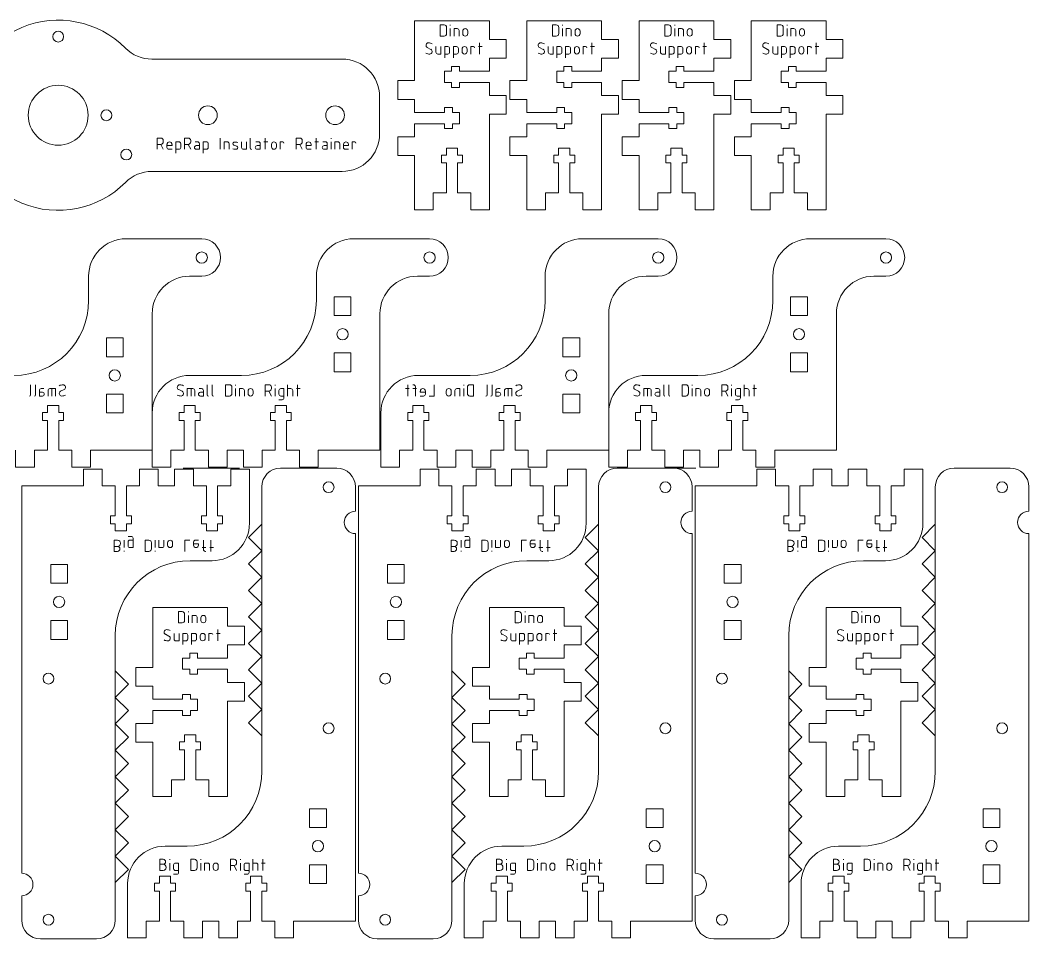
# Model space of a CAD drawing. Header units: millimetres. Extents: x 0 to 539, y 0 to 249.
# Drawn here: x 269.6 to 539.2, y 0 to 245.4 of the extents above; entities that cross this region are included whole.
import ezdxf

# ---------------------------------------------------------------- set-up
doc = ezdxf.new("R2010")
doc.units = ezdxf.units.MM
doc.layers.get('0').update_dxf_attribs({"linetype": 'CONTINUOUS', "lineweight": 25, "true_color": 0x000000})
for name, color, linetype, lineweight, true_color in [('Dino Brackets', 7, 'CONTINUOUS', 0, 0x000000), ('Dino Etch', 4, 'CONTINUOUS', 0, 0x00ffff), ('Dino Text', 4, 'CONTINUOUS', 0, 0x00ffff), ('RepRap Insulator Retainer', 7, 'CONTINUOUS', 0, 0x000000), ('RepRap Insulator Retainer Text', 4, 'CONTINUOUS', 0, 0x00ffff)]:
    doc.layers.add(name, color=color, linetype=linetype, lineweight=lineweight, true_color=true_color)

# ---------------------------------------------------------------- blocks, each defined once
blk = doc.blocks.new('slots')
for p, q in [((-10, -2.25), (-10, 2.25)), ((-5, 2.25), (-10, 2.25)), ((-5, -2.25), (-5, 2.25)), ((10, 2.25), (5, 2.25)), ((5, -2.25), (5, 2.25)), ((10, -2.25), (10, 2.25)), ((-10, -2.25), (-5, -2.25)), ((5, -2.25), (10, -2.25))]:
    blk.add_line(p, q)
blk.add_circle((0, 0), 1.5)
blk = doc.blocks.new('tbits')
at = {"lineweight": 0}
for p, q in [((-1.5, 10.1), (-1.5, 12)), ((1.5, 12), (1.5, 10.1)), ((-2.8, 10.1), (-2.8, 8)), ((-1.5, 10.1), (-2.8, 10.1)), ((2.8, 10.1), (1.5, 10.1)), ((2.8, 8), (2.8, 10.1)), ((-2.8, 8), (-1.5, 8)), ((-1.5, 0), (-1.5, 8)), ((1.5, 8), (1.5, 0)), ((1.5, 8), (2.8, 8)), ((-10, -4.5), (-10, 0)), ((-5, 0), (-5, -4.5)), ((-1.5, 0), (-5, 0)), ((1.5, 0), (5, 0)), ((5, 0), (5, -4.5)), ((10, 0), (10, -4.5)), ((-10, -4.5), (-5, -4.5)), ((5, -4.5), (10, -4.5))]:
    blk.add_line(p, q, dxfattribs=at)
at = {"layer": 'Dino Brackets', "lineweight": 0}
blk.add_line((-1.5, 12), (1.5, 12), dxfattribs=at)

msp = doc.modelspace()

# ---------------------------------------------------------------- linework, layer by layer
at = {"layer": 'Dino Brackets'}
for p, q in [((395, 245.25), (375, 245.25)), ((375, 245.25), (375, 229.25)), ((395, 240.25), (395, 245.25)), ((425, 245.25), (405, 245.25)), ((405, 245.25), (405, 229.25)), ((425, 240.25), (425, 245.25)), ((455, 245.25), (435, 245.25)), ((435, 245.25), (435, 229.25)), ((455, 240.25), (455, 245.25)), ((485, 245.25), (465, 245.25)), ((465, 245.25), (465, 229.25)), ((485, 240.25), (485, 245.25)), ((395, 199.25), (395, 220.25)), ((425, 199.25), (425, 220.25)), ((455, 199.25), (455, 220.25)), ((485, 199.25), (485, 220.25)), ((375, 209.25), (375, 199.25)), ((405, 209.25), (405, 199.25)), ((435, 209.25), (435, 199.25)), ((465, 209.25), (465, 199.25)), ((318.13, 187), (297.88, 187)), ((379, 187), (358.75, 187)), ((440.13, 187), (419.88, 187)), ((501, 187), (480.75, 187)), ((287.88, 177), (287.88, 170.5)), ((318.13, 177), (314.88, 177)), ((348.75, 177), (348.75, 170.5)), ((379, 177), (375.75, 177)), ((409.88, 177), (409.88, 170.5)), ((440.13, 177), (436.88, 177)), ((470.75, 177), (470.75, 170.5)), ((501, 177), (497.75, 177)), ((304.88, 167), (304.88, 130.5)), ((365.75, 167), (365.75, 130.5)), ((426.88, 167), (426.88, 130.5)), ((487.75, 167), (487.75, 130.5)), ((328.75, 150.5), (314.88, 150.5)), ((389.88, 150.5), (376, 150.5)), ((450.75, 150.5), (436.88, 150.5)), ((304.88, 140.5), (304.88, 130.5)), ((366, 140.5), (366, 130.5)), ((426.88, 140.5), (426.88, 130.5)), ((304.88, 130.5), (288.38, 130.5)), ((329.25, 130.5), (324.88, 130.5)), ((365.75, 130.5), (349.25, 130.5)), ((390.38, 130.5), (386, 130.5)), ((426.88, 130.5), (410.38, 130.5)), ((451.25, 130.5), (446.88, 130.5)), ((487.75, 130.5), (471.25, 130.5)), ((328.18, 125.75), (313.18, 125.75)), ((354.18, 125.75), (339.18, 125.75)), ((444.18, 125.75), (429.18, 125.75)), ((450.18, 125.75), (435.18, 125.75)), ((534.18, 125.75), (519.18, 125.75)), ((270, 121), (286.5, 121)), ((270, 17.5), (270, 121)), ((306.5, 121), (310.87, 121)), ((330.87, 111), (330.87, 121)), ((334.18, 120.75), (334.18, 110.75)), ((359.18, 120.75), (359.18, 114.25)), ((360, 121), (376.5, 121)), ((360, 17.5), (360, 121)), ((396.5, 121), (400.87, 121)), ((420.87, 111), (420.87, 121)), ((424.18, 120.75), (424.18, 110.75)), ((449.18, 120.75), (449.18, 114.25)), ((450, 121), (466.5, 121)), ((450, 17.5), (450, 121)), ((486.5, 121), (490.87, 121)), ((510.87, 111), (510.87, 121)), ((514.18, 120.75), (514.18, 110.75)), ((539.18, 120.75), (539.18, 114.25)), ((334.18, 110.75), (330.64, 107.21)), ((424.18, 110.75), (420.64, 107.21)), ((514.18, 110.75), (510.64, 107.21)), ((359.18, 108.25), (359.18, 4.75)), ((449.18, 108.25), (449.18, 4.75)), ((539.18, 108.25), (539.18, 4.75)), ((330.64, 107.21), (334.18, 103.68)), ((420.64, 107.21), (424.18, 103.68)), ((510.64, 107.21), (514.18, 103.68)), ((334.18, 103.68), (330.64, 100.14)), ((424.18, 103.68), (420.64, 100.14)), ((514.18, 103.68), (510.64, 100.14)), ((315, 101), (320.87, 101)), ((330.64, 100.14), (334.18, 96.61)), ((405, 101), (410.87, 101)), ((420.64, 100.14), (424.18, 96.61)), ((495, 101), (500.87, 101)), ((510.64, 100.14), (514.18, 96.61)), ((334.18, 96.61), (330.64, 93.07)), ((424.18, 96.61), (420.64, 93.07)), ((514.18, 96.61), (510.64, 93.07)), ((330.64, 93.07), (334.18, 89.54)), ((420.64, 93.07), (424.18, 89.54)), ((510.64, 93.07), (514.18, 89.54)), ((334.18, 89.54), (330.64, 86)), ((424.18, 89.54), (420.64, 86)), ((514.18, 89.54), (510.64, 86)), ((325, 88.5), (305, 88.5)), ((305, 88.5), (305, 72.5)), ((325, 83.5), (325, 88.5)), ((415, 88.5), (395, 88.5)), ((395, 88.5), (395, 72.5)), ((415, 83.5), (415, 88.5)), ((505, 88.5), (485, 88.5)), ((485, 88.5), (485, 72.5)), ((505, 83.5), (505, 88.5)), ((330.64, 86), (334.18, 82.47)), ((420.64, 86), (424.18, 82.47)), ((510.64, 86), (514.18, 82.47)), ((295, 71.57), (295, 81)), ((334.18, 82.47), (330.64, 78.93)), ((385, 71.57), (385, 81)), ((424.18, 82.47), (420.64, 78.93)), ((475, 71.57), (475, 81)), ((514.18, 82.47), (510.64, 78.93)), ((330.64, 78.93), (334.18, 75.39)), ((420.64, 78.93), (424.18, 75.39)), ((510.64, 78.93), (514.18, 75.39)), ((334.18, 75.39), (330.64, 71.86)), ((424.18, 75.39), (420.64, 71.86)), ((514.18, 75.39), (510.64, 71.86)), ((298.54, 68.03), (295, 71.57)), ((330.64, 71.86), (334.18, 68.32)), ((388.54, 68.03), (385, 71.57)), ((420.64, 71.86), (424.18, 68.32)), ((478.54, 68.03), (475, 71.57)), ((510.64, 71.86), (514.18, 68.32)), ((295, 64.5), (298.54, 68.03)), ((334.18, 68.32), (330.64, 64.79)), ((385, 64.5), (388.54, 68.03)), ((424.18, 68.32), (420.64, 64.79)), ((475, 64.5), (478.54, 68.03)), ((514.18, 68.32), (510.64, 64.79)), ((330.64, 64.79), (334.18, 61.25)), ((420.64, 64.79), (424.18, 61.25)), ((510.64, 64.79), (514.18, 61.25)), ((298.54, 60.96), (295, 64.5)), ((325, 42.5), (325, 63.5)), ((388.54, 60.96), (385, 64.5)), ((415, 42.5), (415, 63.5)), ((478.54, 60.96), (475, 64.5)), ((505, 42.5), (505, 63.5)), ((295, 57.43), (298.54, 60.96)), ((334.18, 61.25), (330.64, 57.72)), ((385, 57.43), (388.54, 60.96)), ((424.18, 61.25), (420.64, 57.72)), ((475, 57.43), (478.54, 60.96)), ((514.18, 61.25), (510.64, 57.72)), ((298.54, 53.89), (295, 57.43)), ((330.64, 57.72), (334.18, 54.18)), ((388.54, 53.89), (385, 57.43)), ((420.64, 57.72), (424.18, 54.18)), ((478.54, 53.89), (475, 57.43)), ((510.64, 57.72), (514.18, 54.18)), ((334.18, 54.18), (334.18, 44.75)), ((424.18, 54.18), (424.18, 44.75)), ((514.18, 54.18), (514.18, 44.75)), ((295, 50.36), (298.54, 53.89)), ((305, 52.5), (305, 42.5)), ((385, 50.36), (388.54, 53.89)), ((395, 52.5), (395, 42.5)), ((475, 50.36), (478.54, 53.89)), ((485, 52.5), (485, 42.5)), ((298.54, 46.82), (295, 50.36)), ((388.54, 46.82), (385, 50.36)), ((478.54, 46.82), (475, 50.36)), ((295, 43.28), (298.54, 46.82)), ((385, 43.28), (388.54, 46.82)), ((475, 43.28), (478.54, 46.82)), ((298.54, 39.75), (295, 43.28)), ((388.54, 39.75), (385, 43.28)), ((478.54, 39.75), (475, 43.28)), ((295, 36.21), (298.54, 39.75)), ((385, 36.21), (388.54, 39.75)), ((475, 36.21), (478.54, 39.75)), ((298.54, 32.68), (295, 36.21)), ((388.54, 32.68), (385, 36.21)), ((478.54, 32.68), (475, 36.21)), ((295, 29.14), (298.54, 32.68)), ((385, 29.14), (388.54, 32.68)), ((475, 29.14), (478.54, 32.68)), ((298.54, 25.61), (295, 29.14)), ((388.54, 25.61), (385, 29.14)), ((478.54, 25.61), (475, 29.14)), ((295, 22.07), (298.54, 25.61)), ((314.18, 24.75), (308.3, 24.75)), ((385, 22.07), (388.54, 25.61)), ((404.18, 24.75), (398.3, 24.75)), ((475, 22.07), (478.54, 25.61)), ((494.18, 24.75), (488.3, 24.75)), ((298.54, 18.54), (295, 22.07)), ((388.54, 18.54), (385, 22.07)), ((478.54, 18.54), (475, 22.07)), ((295, 15), (298.54, 18.54)), ((385, 15), (388.54, 18.54)), ((475, 15), (478.54, 18.54)), ((295, 5), (295, 15)), ((298.3, 14.75), (298.3, 4.75)), ((385, 5), (385, 15)), ((388.3, 14.75), (388.3, 4.75)), ((475, 5), (475, 15)), ((478.3, 14.75), (478.3, 4.75)), ((270, 5), (270, 11.5)), ((360, 5), (360, 11.5)), ((450, 5), (450, 11.5)), ((322.68, 4.75), (318.3, 4.75)), ((359.18, 4.75), (342.68, 4.75)), ((412.68, 4.75), (408.3, 4.75)), ((449.18, 4.75), (432.68, 4.75)), ((502.68, 4.75), (498.3, 4.75)), ((539.18, 4.75), (522.68, 4.75)), ((275, 0), (290, 0)), ((365, 0), (380, 0)), ((455, 0), (470, 0))]:
    msp.add_line(p, q, dxfattribs=at)
for centre, radius in [((318.13, 182), 1.5), ((379, 182), 1.5), ((440.13, 182), 1.5), ((501, 182), 1.5), ((352.03, 120.65), 1.45), ((442.03, 120.65), 1.45), ((532.03, 120.65), 1.45), ((277.15, 69.5), 1.45), ((367.15, 69.5), 1.45), ((457.15, 69.5), 1.45), ((352.03, 56.25), 1.45), ((442.03, 56.25), 1.45), ((532.03, 56.25), 1.45), ((277.15, 5.1), 1.45), ((367.15, 5.1), 1.45), ((457.15, 5.1), 1.45)]:
    msp.add_circle(centre, radius, dxfattribs=at)
for centre, radius, start, end in [((297.88, 177), 10, 90, 180), ((318.13, 182), 5, 270, 90), ((358.75, 177), 10, 90, 180), ((379, 182), 5, 270, 90), ((419.88, 177), 10, 90, 180), ((440.13, 182), 5, 270, 90), ((480.75, 177), 10, 90, 180), ((501, 182), 5, 270, 90), ((314.88, 167), 10, 90, 180), ((375.75, 167), 10, 90, 180), ((436.88, 167), 10, 90, 180), ((497.75, 167), 10, 90, 180), ((267.88, 170.5), 20, 270, 360), ((328.75, 170.5), 20, 270, 360), ((389.88, 170.5), 20, 270, 360), ((450.75, 170.5), 20, 270, 360), ((314.88, 140.5), 10, 90, 180), ((376, 140.5), 10, 90, 180), ((436.88, 140.5), 10, 90, 180), ((339.18, 120.75), 5, 90, 180), ((354.18, 120.75), 5, 360, 90), ((429.18, 120.75), 5, 90, 180), ((444.18, 120.75), 5, 360, 90), ((519.18, 120.75), 5, 90, 180), ((534.18, 120.75), 5, 360, 90), ((359.18, 111.25), 3, 90, 270), ((449.18, 111.25), 3, 90, 270), ((539.18, 111.25), 3, 90, 270), ((320.87, 111), 10, 270, 0), ((410.87, 111), 10, 270, 0), ((500.87, 111), 10, 270, 0), ((315, 81), 20, 90, 180), ((405, 81), 20, 90, 180), ((495, 81), 20, 90, 180), ((314.18, 44.75), 20, 270, 0), ((404.18, 44.75), 20, 270, 0), ((494.18, 44.75), 20, 270, 0), ((308.3, 14.75), 10, 90, 180), ((398.3, 14.75), 10, 90, 180), ((488.3, 14.75), 10, 90, 180), ((270, 14.5), 3, 270, 90), ((360, 14.5), 3, 270, 90), ((450, 14.5), 3, 270, 90), ((275, 5), 5, 180, 270), ((290, 5), 5, 270, 0), ((365, 5), 5, 180, 270), ((380, 5), 5, 270, 0), ((455, 5), 5, 180, 270), ((470, 5), 5, 270, 0)]:
    msp.add_arc(centre, radius, start, end, dxfattribs=at)
at = {"layer": 'Dino Etch'}
for p, q in [((334.18, 110.75), (334.18, 54.18)), ((424.18, 110.75), (424.18, 54.18)), ((514.18, 110.75), (514.18, 54.18)), ((295, 15), (295, 71.57)), ((385, 15), (385, 71.57)), ((475, 15), (475, 71.57))]:
    msp.add_line(p, q, dxfattribs=at)
at = {"layer": 'Dino Text'}
for p, q in [((382.88, 244.15), (381.88, 244.15)), ((381.88, 244.15), (381.88, 241.15)), ((383.55, 241.82), (383.55, 243.48)), ((384.55, 243.98), (384.55, 244.15)), ((384.55, 241.15), (384.55, 243.15)), ((385.55, 241.15), (385.55, 243.15)), ((385.55, 243.15), (386.38, 243.15)), ((386.88, 242.65), (386.88, 241.15)), ((412.88, 244.15), (411.88, 244.15)), ((411.88, 244.15), (411.88, 241.15)), ((413.55, 241.82), (413.55, 243.48)), ((414.55, 243.98), (414.55, 244.15)), ((414.55, 241.15), (414.55, 243.15)), ((415.55, 241.15), (415.55, 243.15)), ((415.55, 243.15), (416.38, 243.15)), ((416.88, 242.65), (416.88, 241.15)), ((442.88, 244.15), (441.88, 244.15)), ((441.88, 244.15), (441.88, 241.15)), ((443.55, 241.82), (443.55, 243.48)), ((444.55, 243.98), (444.55, 244.15)), ((444.55, 241.15), (444.55, 243.15)), ((445.55, 241.15), (445.55, 243.15)), ((445.55, 243.15), (446.38, 243.15)), ((446.88, 242.65), (446.88, 241.15)), ((472.88, 244.15), (471.88, 244.15)), ((471.88, 244.15), (471.88, 241.15)), ((473.55, 241.82), (473.55, 243.48)), ((474.55, 243.98), (474.55, 244.15)), ((474.55, 241.15), (474.55, 243.15)), ((475.55, 241.15), (475.55, 243.15)), ((475.55, 243.15), (476.38, 243.15)), ((476.88, 242.65), (476.88, 241.15)), ((381.88, 241.15), (382.88, 241.15)), ((387.88, 242.48), (387.88, 241.82)), ((389.22, 241.82), (389.22, 242.48)), ((411.88, 241.15), (412.88, 241.15)), ((417.88, 242.48), (417.88, 241.82)), ((419.22, 241.82), (419.22, 242.48)), ((441.88, 241.15), (442.88, 241.15)), ((447.88, 242.48), (447.88, 241.82)), ((449.22, 241.82), (449.22, 242.48)), ((471.88, 241.15), (472.88, 241.15)), ((477.88, 242.48), (477.88, 241.82)), ((479.22, 241.82), (479.22, 242.48)), ((378.41, 238.09), (379.35, 237.61)), ((380.72, 238.35), (380.72, 236.85)), ((382.05, 236.35), (382.05, 238.35)), ((383.88, 238.35), (383.05, 238.35)), ((383.05, 238.35), (383.05, 235.35)), ((384.38, 236.85), (384.38, 237.85)), ((386.22, 238.35), (385.38, 238.35)), ((385.38, 238.35), (385.38, 235.35)), ((386.72, 236.85), (386.72, 237.85)), ((387.72, 237.68), (387.72, 237.02)), ((389.05, 237.02), (389.05, 237.68)), ((390.05, 236.35), (390.05, 238.35)), ((390.05, 238.35), (390.72, 238.35)), ((392.05, 238.35), (393.05, 238.35)), ((392.38, 239.35), (392.38, 236.35)), ((408.41, 238.09), (409.35, 237.61)), ((410.72, 238.35), (410.72, 236.85)), ((412.05, 236.35), (412.05, 238.35)), ((413.88, 238.35), (413.05, 238.35)), ((413.05, 238.35), (413.05, 235.35)), ((414.38, 236.85), (414.38, 237.85)), ((416.22, 238.35), (415.38, 238.35)), ((415.38, 238.35), (415.38, 235.35)), ((416.72, 236.85), (416.72, 237.85)), ((417.72, 237.68), (417.72, 237.02)), ((419.05, 237.02), (419.05, 237.68)), ((420.05, 236.35), (420.05, 238.35)), ((420.05, 238.35), (420.72, 238.35)), ((422.05, 238.35), (423.05, 238.35)), ((422.38, 239.35), (422.38, 236.35)), ((438.41, 238.09), (439.35, 237.61)), ((440.72, 238.35), (440.72, 236.85)), ((442.05, 236.35), (442.05, 238.35)), ((443.88, 238.35), (443.05, 238.35)), ((443.05, 238.35), (443.05, 235.35)), ((444.38, 236.85), (444.38, 237.85)), ((446.22, 238.35), (445.38, 238.35)), ((445.38, 238.35), (445.38, 235.35)), ((446.72, 236.85), (446.72, 237.85)), ((447.72, 237.68), (447.72, 237.02)), ((449.05, 237.02), (449.05, 237.68)), ((450.05, 236.35), (450.05, 238.35)), ((450.05, 238.35), (450.72, 238.35)), ((452.05, 238.35), (453.05, 238.35)), ((452.38, 239.35), (452.38, 236.35)), ((468.41, 238.09), (469.35, 237.61)), ((470.72, 238.35), (470.72, 236.85)), ((472.05, 236.35), (472.05, 238.35)), ((473.88, 238.35), (473.05, 238.35)), ((473.05, 238.35), (473.05, 235.35)), ((474.38, 236.85), (474.38, 237.85)), ((476.22, 238.35), (475.38, 238.35)), ((475.38, 238.35), (475.38, 235.35)), ((476.72, 236.85), (476.72, 237.85)), ((477.72, 237.68), (477.72, 237.02)), ((479.05, 237.02), (479.05, 237.68)), ((480.05, 236.35), (480.05, 238.35)), ((480.05, 238.35), (480.72, 238.35)), ((482.05, 238.35), (483.05, 238.35)), ((482.38, 239.35), (482.38, 236.35)), ((381.22, 236.35), (382.05, 236.35)), ((383.05, 236.35), (383.88, 236.35)), ((385.38, 236.35), (386.22, 236.35)), ((411.22, 236.35), (412.05, 236.35)), ((413.05, 236.35), (413.88, 236.35)), ((415.38, 236.35), (416.22, 236.35)), ((441.22, 236.35), (442.05, 236.35)), ((443.05, 236.35), (443.88, 236.35)), ((445.38, 236.35), (446.22, 236.35)), ((471.22, 236.35), (472.05, 236.35)), ((473.05, 236.35), (473.88, 236.35)), ((475.38, 236.35), (476.22, 236.35)), ((272.38, 148), (272.38, 145.33)), ((273.71, 148), (273.71, 145.33)), ((274.71, 146.5), (274.71, 145)), ((275.54, 146), (274.71, 146)), ((275.88, 147), (275.21, 147)), ((277.04, 146.5), (277.04, 145)), ((279.04, 147), (277.54, 147)), ((278.04, 147), (278.04, 145)), ((279.04, 145), (279.04, 147)), ((281.35, 146.74), (280.41, 146.26)), ((311.95, 146.74), (312.89, 146.26)), ((314.25, 145), (314.25, 147)), ((314.25, 147), (315.75, 147)), ((315.25, 147), (315.25, 145)), ((316.25, 146.5), (316.25, 145)), ((317.42, 147), (318.08, 147)), ((317.75, 146), (318.58, 146)), ((318.58, 146.5), (318.58, 145)), ((319.58, 148), (319.58, 145.33)), ((320.92, 148), (320.92, 145.33)), ((325.5, 148), (324.5, 148)), ((324.5, 148), (324.5, 145)), ((326.17, 145.67), (326.17, 147.33)), ((327.17, 147.83), (327.17, 148)), ((327.17, 145), (327.17, 147)), ((328.17, 145), (328.17, 147)), ((328.17, 147), (329, 147)), ((329.5, 146.5), (329.5, 145)), ((330.5, 146.33), (330.5, 145.67)), ((331.83, 145.67), (331.83, 146.33)), ((335.08, 145), (335.08, 148)), ((335.08, 148), (336.08, 148)), ((336.08, 146.33), (335.08, 146.33)), ((336.08, 146.33), (336.75, 145)), ((336.75, 147.33), (336.75, 147)), ((337.75, 147.83), (337.75, 148)), ((337.75, 145), (337.75, 147)), ((338.75, 146.5), (338.75, 145.5)), ((340.08, 147), (339.25, 147)), ((340.08, 144.5), (340.08, 147)), ((341.08, 148), (341.08, 145)), ((341.08, 147), (341.92, 147)), ((342.42, 146.5), (342.42, 145)), ((343.42, 147), (344.42, 147)), ((343.75, 148), (343.75, 145)), ((373.54, 147), (372.54, 147)), ((373.21, 148), (373.21, 145)), ((374.71, 148), (374.54, 148)), ((375.54, 147), (374.54, 147)), ((375.21, 145), (375.21, 147.5)), ((376.54, 146), (376.54, 146.33)), ((377.88, 146), (376.54, 146)), ((377.88, 146.33), (377.88, 145.5)), ((380.21, 148), (380.21, 145)), ((383.46, 145.67), (383.46, 146.33)), ((384.79, 146.33), (384.79, 145.67)), ((385.79, 146.5), (385.79, 145)), ((387.13, 147), (386.29, 147)), ((387.13, 145), (387.13, 147)), ((388.13, 147.83), (388.13, 148)), ((388.13, 145), (388.13, 147)), ((389.13, 145.67), (389.13, 147.33)), ((389.79, 148), (390.79, 148)), ((390.79, 148), (390.79, 145)), ((394.38, 148), (394.38, 145.33)), ((395.71, 148), (395.71, 145.33)), ((396.71, 146.5), (396.71, 145)), ((397.54, 146), (396.71, 146)), ((397.88, 147), (397.21, 147)), ((399.04, 146.5), (399.04, 145)), ((401.04, 147), (399.54, 147)), ((400.04, 147), (400.04, 145)), ((401.04, 145), (401.04, 147)), ((403.35, 146.74), (402.41, 146.26)), ((433.95, 146.74), (434.89, 146.26)), ((436.25, 145), (436.25, 147)), ((436.25, 147), (437.75, 147)), ((437.25, 147), (437.25, 145)), ((438.25, 146.5), (438.25, 145)), ((439.42, 147), (440.08, 147)), ((439.75, 146), (440.58, 146)), ((440.58, 146.5), (440.58, 145)), ((441.58, 148), (441.58, 145.33)), ((442.92, 148), (442.92, 145.33)), ((447.5, 148), (446.5, 148)), ((446.5, 148), (446.5, 145)), ((448.17, 145.67), (448.17, 147.33)), ((449.17, 147.83), (449.17, 148)), ((449.17, 145), (449.17, 147)), ((450.17, 145), (450.17, 147)), ((450.17, 147), (451, 147)), ((451.5, 146.5), (451.5, 145)), ((452.5, 146.33), (452.5, 145.67)), ((453.83, 145.67), (453.83, 146.33)), ((457.08, 145), (457.08, 148)), ((457.08, 148), (458.08, 148)), ((458.08, 146.33), (457.08, 146.33)), ((458.08, 146.33), (458.75, 145)), ((458.75, 147.33), (458.75, 147)), ((459.75, 147.83), (459.75, 148)), ((459.75, 145), (459.75, 147)), ((460.75, 146.5), (460.75, 145.5)), ((462.08, 147), (461.25, 147)), ((462.08, 144.5), (462.08, 147)), ((463.08, 148), (463.08, 145)), ((463.08, 147), (463.92, 147)), ((464.42, 146.5), (464.42, 145)), ((465.42, 147), (466.42, 147)), ((465.75, 148), (465.75, 145)), ((274.71, 145), (275.54, 145)), ((318.58, 145), (317.75, 145)), ((324.5, 145), (325.5, 145)), ((338.75, 144), (339.58, 144)), ((339.25, 145), (340.08, 145)), ((377.38, 145), (376.54, 145)), ((380.21, 145), (378.88, 145)), ((390.79, 145), (389.79, 145)), ((396.71, 145), (397.54, 145)), ((440.58, 145), (439.75, 145)), ((446.5, 145), (447.5, 145)), ((460.75, 144), (461.58, 144)), ((461.25, 145), (462.08, 145)), ((294.75, 106.5), (294.75, 103.5)), ((295.62, 106.5), (294.75, 106.5)), ((296.42, 105.63), (296.42, 105.7)), ((297.42, 106.5), (297.42, 104.5)), ((298.42, 107.5), (299.25, 107.5)), ((298.42, 105), (298.42, 106)), ((298.92, 106.5), (299.75, 106.5)), ((299.75, 107), (299.75, 104.5)), ((303, 106.5), (304, 106.5)), ((303, 103.5), (303, 106.5)), ((304.67, 105.83), (304.67, 104.17)), ((305.67, 106.5), (305.67, 104.5)), ((306.67, 106.5), (306.67, 104.5)), ((308, 105), (308, 106.5)), ((309, 105.17), (309, 105.83)), ((310.33, 105.83), (310.33, 105.17)), ((313.58, 103.5), (313.58, 106.5)), ((313.58, 106.5), (314.92, 106.5)), ((315.92, 105.17), (315.92, 106)), ((315.92, 105.5), (317.25, 105.5)), ((316.42, 106.5), (317.25, 106.5)), ((317.25, 105.5), (317.25, 105.17)), ((318.58, 106.5), (318.58, 104)), ((320.58, 103.5), (320.58, 106.5)), ((384.75, 106.5), (384.75, 103.5)), ((385.62, 106.5), (384.75, 106.5)), ((386.42, 105.63), (386.42, 105.7)), ((387.42, 106.5), (387.42, 104.5)), ((388.42, 107.5), (389.25, 107.5)), ((388.42, 105), (388.42, 106)), ((388.92, 106.5), (389.75, 106.5)), ((389.75, 107), (389.75, 104.5)), ((393, 106.5), (394, 106.5)), ((393, 103.5), (393, 106.5)), ((394.67, 105.83), (394.67, 104.17)), ((395.67, 106.5), (395.67, 104.5)), ((396.67, 106.5), (396.67, 104.5)), ((398, 105), (398, 106.5)), ((399, 105.17), (399, 105.83)), ((400.33, 105.83), (400.33, 105.17)), ((403.58, 103.5), (403.58, 106.5)), ((403.58, 106.5), (404.92, 106.5)), ((405.92, 105.17), (405.92, 106)), ((405.92, 105.5), (407.25, 105.5)), ((406.42, 106.5), (407.25, 106.5)), ((407.25, 105.5), (407.25, 105.17)), ((408.58, 106.5), (408.58, 104)), ((410.58, 103.5), (410.58, 106.5)), ((474.75, 106.5), (474.75, 103.5)), ((475.62, 106.5), (474.75, 106.5)), ((476.42, 105.63), (476.42, 105.7)), ((477.42, 106.5), (477.42, 104.5)), ((478.42, 107.5), (479.25, 107.5)), ((478.42, 105), (478.42, 106)), ((478.92, 106.5), (479.75, 106.5)), ((479.75, 107), (479.75, 104.5)), ((483, 106.5), (484, 106.5)), ((483, 103.5), (483, 106.5)), ((484.67, 105.83), (484.67, 104.17)), ((485.67, 106.5), (485.67, 104.5)), ((486.67, 106.5), (486.67, 104.5)), ((488, 105), (488, 106.5)), ((489, 105.17), (489, 105.83)), ((490.33, 105.83), (490.33, 105.17)), ((493.58, 103.5), (493.58, 106.5)), ((493.58, 106.5), (494.92, 106.5)), ((495.92, 105.17), (495.92, 106)), ((495.92, 105.5), (497.25, 105.5)), ((496.42, 106.5), (497.25, 106.5)), ((497.25, 105.5), (497.25, 105.17)), ((498.58, 106.5), (498.58, 104)), ((500.58, 103.5), (500.58, 106.5)), ((294.75, 104.83), (295.62, 104.83)), ((294.75, 103.5), (295.58, 103.5)), ((297.42, 103.67), (297.42, 103.5)), ((299.75, 104.5), (298.92, 104.5)), ((304, 103.5), (303, 103.5)), ((305.67, 103.67), (305.67, 103.5)), ((306.67, 104.5), (307.5, 104.5)), ((318.25, 104.5), (319.25, 104.5)), ((319.08, 103.5), (319.25, 103.5)), ((320.25, 104.5), (321.25, 104.5)), ((384.75, 104.83), (385.62, 104.83)), ((384.75, 103.5), (385.58, 103.5)), ((387.42, 103.67), (387.42, 103.5)), ((389.75, 104.5), (388.92, 104.5)), ((394, 103.5), (393, 103.5)), ((395.67, 103.67), (395.67, 103.5)), ((396.67, 104.5), (397.5, 104.5)), ((408.25, 104.5), (409.25, 104.5)), ((409.08, 103.5), (409.25, 103.5)), ((410.25, 104.5), (411.25, 104.5)), ((474.75, 104.83), (475.62, 104.83)), ((474.75, 103.5), (475.58, 103.5)), ((477.42, 103.67), (477.42, 103.5)), ((479.75, 104.5), (478.92, 104.5)), ((484, 103.5), (483, 103.5)), ((485.67, 103.67), (485.67, 103.5)), ((486.67, 104.5), (487.5, 104.5)), ((498.25, 104.5), (499.25, 104.5)), ((499.08, 103.5), (499.25, 103.5)), ((500.25, 104.5), (501.25, 104.5)), ((312.88, 87.4), (311.88, 87.4)), ((311.88, 87.4), (311.88, 84.4)), ((313.55, 85.07), (313.55, 86.73)), ((314.55, 87.23), (314.55, 87.4)), ((314.55, 84.4), (314.55, 86.4)), ((315.55, 84.4), (315.55, 86.4)), ((315.55, 86.4), (316.38, 86.4)), ((402.88, 87.4), (401.88, 87.4)), ((401.88, 87.4), (401.88, 84.4)), ((403.55, 85.07), (403.55, 86.73)), ((404.55, 87.23), (404.55, 87.4)), ((404.55, 84.4), (404.55, 86.4)), ((405.55, 84.4), (405.55, 86.4)), ((405.55, 86.4), (406.38, 86.4)), ((492.88, 87.4), (491.88, 87.4)), ((491.88, 87.4), (491.88, 84.4)), ((493.55, 85.07), (493.55, 86.73)), ((494.55, 87.23), (494.55, 87.4)), ((494.55, 84.4), (494.55, 86.4)), ((495.55, 84.4), (495.55, 86.4)), ((495.55, 86.4), (496.38, 86.4)), ((311.88, 84.4), (312.88, 84.4)), ((316.88, 85.9), (316.88, 84.4)), ((317.88, 85.73), (317.88, 85.07)), ((319.22, 85.07), (319.22, 85.73)), ((401.88, 84.4), (402.88, 84.4)), ((406.88, 85.9), (406.88, 84.4)), ((407.88, 85.73), (407.88, 85.07)), ((409.22, 85.07), (409.22, 85.73)), ((491.88, 84.4), (492.88, 84.4)), ((496.88, 85.9), (496.88, 84.4)), ((497.88, 85.73), (497.88, 85.07)), ((499.22, 85.07), (499.22, 85.73)), ((308.41, 81.34), (309.35, 80.86)), ((310.72, 81.6), (310.72, 80.1)), ((312.05, 79.6), (312.05, 81.6)), ((313.88, 81.6), (313.05, 81.6)), ((313.05, 81.6), (313.05, 78.6)), ((314.38, 80.1), (314.38, 81.1)), ((316.22, 81.6), (315.38, 81.6)), ((315.38, 81.6), (315.38, 78.6)), ((316.72, 80.1), (316.72, 81.1)), ((317.72, 80.93), (317.72, 80.27)), ((319.05, 80.27), (319.05, 80.93)), ((320.05, 79.6), (320.05, 81.6)), ((320.05, 81.6), (320.72, 81.6)), ((322.05, 81.6), (323.05, 81.6)), ((322.38, 82.6), (322.38, 79.6)), ((398.41, 81.34), (399.35, 80.86)), ((400.72, 81.6), (400.72, 80.1)), ((402.05, 79.6), (402.05, 81.6)), ((403.88, 81.6), (403.05, 81.6)), ((403.05, 81.6), (403.05, 78.6)), ((404.38, 80.1), (404.38, 81.1)), ((406.22, 81.6), (405.38, 81.6)), ((405.38, 81.6), (405.38, 78.6)), ((406.72, 80.1), (406.72, 81.1)), ((407.72, 80.93), (407.72, 80.27)), ((409.05, 80.27), (409.05, 80.93)), ((410.05, 79.6), (410.05, 81.6)), ((410.05, 81.6), (410.72, 81.6)), ((412.05, 81.6), (413.05, 81.6)), ((412.38, 82.6), (412.38, 79.6)), ((488.41, 81.34), (489.35, 80.86)), ((490.72, 81.6), (490.72, 80.1)), ((492.05, 79.6), (492.05, 81.6)), ((493.88, 81.6), (493.05, 81.6)), ((493.05, 81.6), (493.05, 78.6)), ((494.38, 80.1), (494.38, 81.1)), ((496.22, 81.6), (495.38, 81.6)), ((495.38, 81.6), (495.38, 78.6)), ((496.72, 80.1), (496.72, 81.1)), ((497.72, 80.93), (497.72, 80.27)), ((499.05, 80.27), (499.05, 80.93)), ((500.05, 79.6), (500.05, 81.6)), ((500.05, 81.6), (500.72, 81.6)), ((502.05, 81.6), (503.05, 81.6)), ((502.38, 82.6), (502.38, 79.6)), ((311.22, 79.6), (312.05, 79.6)), ((313.05, 79.6), (313.88, 79.6)), ((315.38, 79.6), (316.22, 79.6)), ((401.22, 79.6), (402.05, 79.6)), ((403.05, 79.6), (403.88, 79.6)), ((405.38, 79.6), (406.22, 79.6)), ((491.22, 79.6), (492.05, 79.6)), ((493.05, 79.6), (493.88, 79.6)), ((495.38, 79.6), (496.22, 79.6)), ((306.94, 18.25), (306.94, 21.25)), ((306.94, 21.25), (307.78, 21.25)), ((306.94, 19.92), (307.81, 19.92)), ((308.61, 19.12), (308.61, 19.05)), ((309.61, 21.08), (309.61, 21.25)), ((309.61, 18.25), (309.61, 20.25)), ((310.61, 19.75), (310.61, 18.75)), ((311.94, 20.25), (311.11, 20.25)), ((311.94, 17.75), (311.94, 20.25)), ((316.19, 21.25), (315.19, 21.25)), ((315.19, 21.25), (315.19, 18.25)), ((316.86, 18.92), (316.86, 20.58)), ((317.86, 21.08), (317.86, 21.25)), ((317.86, 18.25), (317.86, 20.25)), ((318.86, 18.25), (318.86, 20.25)), ((318.86, 20.25), (319.69, 20.25)), ((320.19, 19.75), (320.19, 18.25)), ((321.19, 19.58), (321.19, 18.92)), ((322.53, 18.92), (322.53, 19.58)), ((325.78, 18.25), (325.78, 21.25)), ((325.78, 21.25), (326.78, 21.25)), ((326.78, 19.58), (325.78, 19.58)), ((326.78, 19.58), (327.44, 18.25)), ((327.44, 20.58), (327.44, 20.25)), ((328.44, 21.08), (328.44, 21.25)), ((328.44, 18.25), (328.44, 20.25)), ((329.44, 19.75), (329.44, 18.75)), ((330.78, 20.25), (329.94, 20.25)), ((330.78, 17.75), (330.78, 20.25)), ((331.78, 21.25), (331.78, 18.25)), ((331.78, 20.25), (332.61, 20.25)), ((333.11, 19.75), (333.11, 18.25)), ((334.11, 20.25), (335.11, 20.25)), ((334.44, 21.25), (334.44, 18.25)), ((396.94, 18.25), (396.94, 21.25)), ((396.94, 21.25), (397.78, 21.25)), ((396.94, 19.92), (397.81, 19.92)), ((398.61, 19.12), (398.61, 19.05)), ((399.61, 21.08), (399.61, 21.25)), ((399.61, 18.25), (399.61, 20.25)), ((400.61, 19.75), (400.61, 18.75)), ((401.94, 20.25), (401.11, 20.25)), ((401.94, 17.75), (401.94, 20.25)), ((406.19, 21.25), (405.19, 21.25)), ((405.19, 21.25), (405.19, 18.25)), ((406.86, 18.92), (406.86, 20.58)), ((407.86, 21.08), (407.86, 21.25)), ((407.86, 18.25), (407.86, 20.25)), ((408.86, 18.25), (408.86, 20.25)), ((408.86, 20.25), (409.69, 20.25)), ((410.19, 19.75), (410.19, 18.25)), ((411.19, 19.58), (411.19, 18.92)), ((412.53, 18.92), (412.53, 19.58)), ((415.78, 18.25), (415.78, 21.25)), ((415.78, 21.25), (416.78, 21.25)), ((416.78, 19.58), (415.78, 19.58)), ((416.78, 19.58), (417.44, 18.25)), ((417.44, 20.58), (417.44, 20.25)), ((418.44, 21.08), (418.44, 21.25)), ((418.44, 18.25), (418.44, 20.25)), ((419.44, 19.75), (419.44, 18.75)), ((420.78, 20.25), (419.94, 20.25)), ((420.78, 17.75), (420.78, 20.25)), ((421.78, 21.25), (421.78, 18.25)), ((421.78, 20.25), (422.61, 20.25)), ((423.11, 19.75), (423.11, 18.25)), ((424.11, 20.25), (425.11, 20.25)), ((424.44, 21.25), (424.44, 18.25)), ((486.94, 18.25), (486.94, 21.25)), ((486.94, 21.25), (487.78, 21.25)), ((486.94, 19.92), (487.81, 19.92)), ((488.61, 19.12), (488.61, 19.05)), ((489.61, 21.08), (489.61, 21.25)), ((489.61, 18.25), (489.61, 20.25)), ((490.61, 19.75), (490.61, 18.75)), ((491.94, 20.25), (491.11, 20.25)), ((491.94, 17.75), (491.94, 20.25)), ((496.19, 21.25), (495.19, 21.25)), ((495.19, 21.25), (495.19, 18.25)), ((496.86, 18.92), (496.86, 20.58)), ((497.86, 21.08), (497.86, 21.25)), ((497.86, 18.25), (497.86, 20.25)), ((498.86, 18.25), (498.86, 20.25)), ((498.86, 20.25), (499.69, 20.25)), ((500.19, 19.75), (500.19, 18.25)), ((501.19, 19.58), (501.19, 18.92)), ((502.53, 18.92), (502.53, 19.58)), ((505.78, 18.25), (505.78, 21.25)), ((505.78, 21.25), (506.78, 21.25)), ((506.78, 19.58), (505.78, 19.58)), ((506.78, 19.58), (507.44, 18.25)), ((507.44, 20.58), (507.44, 20.25)), ((508.44, 21.08), (508.44, 21.25)), ((508.44, 18.25), (508.44, 20.25)), ((509.44, 19.75), (509.44, 18.75)), ((510.78, 20.25), (509.94, 20.25)), ((510.78, 17.75), (510.78, 20.25)), ((511.78, 21.25), (511.78, 18.25)), ((511.78, 20.25), (512.61, 20.25)), ((513.11, 19.75), (513.11, 18.25)), ((514.11, 20.25), (515.11, 20.25)), ((514.44, 21.25), (514.44, 18.25)), ((307.81, 18.25), (306.94, 18.25)), ((310.61, 17.25), (311.44, 17.25)), ((311.11, 18.25), (311.94, 18.25)), ((315.19, 18.25), (316.19, 18.25)), ((329.44, 17.25), (330.28, 17.25)), ((329.94, 18.25), (330.78, 18.25)), ((397.81, 18.25), (396.94, 18.25)), ((400.61, 17.25), (401.44, 17.25)), ((401.11, 18.25), (401.94, 18.25)), ((405.19, 18.25), (406.19, 18.25)), ((419.44, 17.25), (420.28, 17.25)), ((419.94, 18.25), (420.78, 18.25)), ((487.81, 18.25), (486.94, 18.25)), ((490.61, 17.25), (491.44, 17.25)), ((491.11, 18.25), (491.94, 18.25)), ((495.19, 18.25), (496.19, 18.25)), ((509.44, 17.25), (510.28, 17.25)), ((509.94, 18.25), (510.78, 18.25))]:
    msp.add_line(p, q, dxfattribs=at)
for centre, radius, start, end in [((382.88, 243.48), 0.667, 0, 90), ((386.38, 242.65), 0.5, 0, 90), ((388.55, 242.48), 0.667, 0, 180), ((412.88, 243.48), 0.667, 0, 90), ((416.38, 242.65), 0.5, 0, 90), ((418.55, 242.48), 0.667, 0, 180), ((442.88, 243.48), 0.667, 0, 90), ((446.38, 242.65), 0.5, 0, 90), ((448.55, 242.48), 0.667, 0, 180), ((472.88, 243.48), 0.667, 0, 90), ((476.38, 242.65), 0.5, 0, 90), ((478.55, 242.48), 0.667, 0, 180), ((382.88, 241.82), 0.667, 270, 0), ((388.55, 241.82), 0.667, 180, 0), ((412.88, 241.82), 0.667, 270, 0), ((418.55, 241.82), 0.667, 180, 0), ((442.88, 241.82), 0.667, 270, 0), ((448.55, 241.82), 0.667, 180, 0), ((472.88, 241.82), 0.667, 270, 0), ((478.55, 241.82), 0.667, 180, 0), ((378.72, 238.68), 0.667, 90, 243), ((378.72, 237.14), 2.21, 63.07, 90), ((379.05, 237.02), 0.667, 270, 62.98), ((383.88, 237.85), 0.5, 0, 90), ((386.22, 237.85), 0.5, 0, 90), ((388.38, 237.68), 0.667, 0, 180), ((390.72, 238.02), 0.333, 0, 90), ((408.72, 238.68), 0.667, 90, 243), ((408.72, 237.14), 2.21, 63.07, 90), ((409.05, 237.02), 0.667, 270, 62.98), ((413.88, 237.85), 0.5, 0, 90), ((416.22, 237.85), 0.5, 0, 90), ((418.38, 237.68), 0.667, 0, 180), ((420.72, 238.02), 0.333, 0, 90), ((438.72, 238.68), 0.667, 90, 243), ((438.72, 237.14), 2.21, 63.07, 90), ((439.05, 237.02), 0.667, 270, 62.98), ((443.88, 237.85), 0.5, 0, 90), ((446.22, 237.85), 0.5, 0, 90), ((448.38, 237.68), 0.667, 0, 180), ((450.72, 238.02), 0.333, 0, 90), ((468.72, 238.68), 0.667, 90, 243), ((468.72, 237.14), 2.21, 63.07, 90), ((469.05, 237.02), 0.667, 270, 62.98), ((473.88, 237.85), 0.5, 0, 90), ((476.22, 237.85), 0.5, 0, 90), ((478.38, 237.68), 0.667, 0, 180), ((480.72, 238.02), 0.333, 0, 90), ((379.05, 238.56), 2.21, 243.1, 270), ((381.22, 236.85), 0.5, 180, 270), ((383.88, 236.85), 0.5, 270, 0), ((386.22, 236.85), 0.5, 270, 0), ((388.38, 237.02), 0.667, 180, 0), ((409.05, 238.56), 2.21, 243.1, 270), ((411.22, 236.85), 0.5, 180, 270), ((413.88, 236.85), 0.5, 270, 0), ((416.22, 236.85), 0.5, 270, 0), ((418.38, 237.02), 0.667, 180, 0), ((439.05, 238.56), 2.21, 243.1, 270), ((441.22, 236.85), 0.5, 180, 270), ((443.88, 236.85), 0.5, 270, 0), ((446.22, 236.85), 0.5, 270, 0), ((448.38, 237.02), 0.667, 180, 0), ((469.05, 238.56), 2.21, 243.1, 270), ((471.22, 236.85), 0.5, 180, 270), ((473.88, 236.85), 0.5, 270, 0), ((476.22, 236.85), 0.5, 270, 0), ((478.38, 237.02), 0.667, 180, 0), ((275.21, 146.5), 0.5, 90, 180), ((275.54, 145.5), 0.5, 270, 90), ((277.54, 146.5), 0.5, 90, 180), ((281.04, 145.79), 2.21, 90, 116.93), ((280.71, 145.67), 0.667, 117.02, 270), ((281.04, 147.33), 0.667, 297, 90), ((312.25, 147.33), 0.667, 90, 243), ((312.25, 145.79), 2.21, 63.07, 90), ((312.58, 145.67), 0.667, 270, 62.98), ((315.75, 146.5), 0.5, 0, 90), ((317.75, 145.5), 0.5, 90, 270), ((318.08, 146.5), 0.5, 0, 90), ((325.5, 147.33), 0.667, 0, 90), ((325.5, 145.67), 0.667, 270, 0), ((329, 146.5), 0.5, 0, 90), ((331.17, 146.33), 0.667, 0, 180), ((331.17, 145.67), 0.667, 180, 0), ((336.08, 147.33), 0.667, 0, 90), ((336.08, 147), 0.667, 270, 0), ((339.25, 146.5), 0.5, 90, 180), ((341.92, 146.5), 0.5, 0, 90), ((374.71, 147.5), 0.5, 360, 90), ((377.21, 146.33), 0.667, 360, 180), ((384.13, 146.33), 0.667, 360, 180), ((384.13, 145.67), 0.667, 180, 360), ((386.29, 146.5), 0.5, 90, 180), ((389.79, 147.33), 0.667, 90, 180), ((389.79, 145.67), 0.667, 180, 270), ((397.21, 146.5), 0.5, 90, 180), ((397.54, 145.5), 0.5, 270, 90), ((399.54, 146.5), 0.5, 90, 180), ((403.04, 145.79), 2.21, 90, 116.93), ((402.71, 145.67), 0.667, 117.02, 270), ((403.04, 147.33), 0.667, 297, 90), ((434.25, 147.33), 0.667, 90, 243), ((434.25, 145.79), 2.21, 63.07, 90), ((434.58, 145.67), 0.667, 270, 62.98), ((437.75, 146.5), 0.5, 0, 90), ((439.75, 145.5), 0.5, 90, 270), ((440.08, 146.5), 0.5, 0, 90), ((447.5, 147.33), 0.667, 0, 90), ((447.5, 145.67), 0.667, 270, 0), ((451, 146.5), 0.5, 0, 90), ((453.17, 146.33), 0.667, 0, 180), ((453.17, 145.67), 0.667, 180, 0), ((458.08, 147.33), 0.667, 0, 90), ((458.08, 147), 0.667, 270, 0), ((461.25, 146.5), 0.5, 90, 180), ((463.92, 146.5), 0.5, 0, 90), ((272.04, 145.33), 0.333, 270, 360), ((273.38, 145.33), 0.333, 270, 360), ((280.71, 147.21), 2.21, 270, 296.9), ((312.58, 147.21), 2.21, 243.1, 270), ((319.92, 145.33), 0.333, 180, 270), ((321.25, 145.33), 0.333, 180, 270), ((339.25, 145.5), 0.5, 180, 270), ((339.58, 144.5), 0.5, 270, 0), ((377.38, 145.5), 0.5, 270, 360), ((394.04, 145.33), 0.333, 270, 360), ((395.38, 145.33), 0.333, 270, 360), ((402.71, 147.21), 2.21, 270, 296.9), ((434.58, 147.21), 2.21, 243.1, 270), ((441.92, 145.33), 0.333, 180, 270), ((443.25, 145.33), 0.333, 180, 270), ((461.25, 145.5), 0.5, 180, 270), ((461.58, 144.5), 0.5, 270, 0), ((295.62, 105.7), 0.8, 0, 90), ((295.62, 105.63), 0.8, 270, 0), ((298.92, 106), 0.5, 90, 180), ((299.25, 107), 0.5, 0, 90), ((304, 105.83), 0.667, 0, 90), ((309.67, 105.83), 0.667, 0, 180), ((309.67, 105.17), 0.667, 180, 0), ((316.42, 106), 0.5, 90, 180), ((316.58, 105.17), 0.667, 180, 0), ((385.62, 105.7), 0.8, 0, 90), ((385.62, 105.63), 0.8, 270, 0), ((388.92, 106), 0.5, 90, 180), ((389.25, 107), 0.5, 0, 90), ((394, 105.83), 0.667, 0, 90), ((399.67, 105.83), 0.667, 0, 180), ((399.67, 105.17), 0.667, 180, 0), ((406.42, 106), 0.5, 90, 180), ((406.58, 105.17), 0.667, 180, 0), ((475.62, 105.7), 0.8, 0, 90), ((475.62, 105.63), 0.8, 270, 0), ((478.92, 106), 0.5, 90, 180), ((479.25, 107), 0.5, 0, 90), ((484, 105.83), 0.667, 0, 90), ((489.67, 105.83), 0.667, 0, 180), ((489.67, 105.17), 0.667, 180, 0), ((496.42, 106), 0.5, 90, 180), ((496.58, 105.17), 0.667, 180, 0), ((295.58, 104.17), 0.667, 270, 90), ((298.92, 105), 0.5, 180, 270), ((304, 104.17), 0.667, 270, 0), ((307.5, 105), 0.5, 270, 0), ((319.08, 104), 0.5, 180, 270), ((385.58, 104.17), 0.667, 270, 90), ((388.92, 105), 0.5, 180, 270), ((394, 104.17), 0.667, 270, 0), ((397.5, 105), 0.5, 270, 0), ((409.08, 104), 0.5, 180, 270), ((475.58, 104.17), 0.667, 270, 90), ((478.92, 105), 0.5, 180, 270), ((484, 104.17), 0.667, 270, 0), ((487.5, 105), 0.5, 270, 0), ((499.08, 104), 0.5, 180, 270), ((312.88, 86.73), 0.667, 0, 90), ((316.38, 85.9), 0.5, 0, 90), ((318.55, 85.73), 0.667, 0, 180), ((402.88, 86.73), 0.667, 0, 90), ((406.38, 85.9), 0.5, 0, 90), ((408.55, 85.73), 0.667, 0, 180), ((492.88, 86.73), 0.667, 0, 90), ((496.38, 85.9), 0.5, 0, 90), ((498.55, 85.73), 0.667, 0, 180), ((312.88, 85.07), 0.667, 270, 0), ((318.55, 85.07), 0.667, 180, 0), ((402.88, 85.07), 0.667, 270, 0), ((408.55, 85.07), 0.667, 180, 0), ((492.88, 85.07), 0.667, 270, 0), ((498.55, 85.07), 0.667, 180, 0), ((308.72, 81.93), 0.667, 90, 243), ((308.72, 80.39), 2.21, 63.07, 90), ((313.88, 81.1), 0.5, 0, 90), ((316.22, 81.1), 0.5, 0, 90), ((318.38, 80.93), 0.667, 0, 180), ((320.72, 81.27), 0.333, 0, 90), ((398.72, 81.93), 0.667, 90, 243), ((398.72, 80.39), 2.21, 63.07, 90), ((403.88, 81.1), 0.5, 0, 90), ((406.22, 81.1), 0.5, 0, 90), ((408.38, 80.93), 0.667, 0, 180), ((410.72, 81.27), 0.333, 0, 90), ((488.72, 81.93), 0.667, 90, 243), ((488.72, 80.39), 2.21, 63.07, 90), ((493.88, 81.1), 0.5, 0, 90), ((496.22, 81.1), 0.5, 0, 90), ((498.38, 80.93), 0.667, 0, 180), ((500.72, 81.27), 0.333, 0, 90), ((309.05, 81.81), 2.21, 243.1, 270), ((309.05, 80.27), 0.667, 270, 62.98), ((311.22, 80.1), 0.5, 180, 270), ((313.88, 80.1), 0.5, 270, 0), ((316.22, 80.1), 0.5, 270, 0), ((318.38, 80.27), 0.667, 180, 0), ((399.05, 81.81), 2.21, 243.1, 270), ((399.05, 80.27), 0.667, 270, 62.98), ((401.22, 80.1), 0.5, 180, 270), ((403.88, 80.1), 0.5, 270, 0), ((406.22, 80.1), 0.5, 270, 0), ((408.38, 80.27), 0.667, 180, 0), ((489.05, 81.81), 2.21, 243.1, 270), ((489.05, 80.27), 0.667, 270, 62.98), ((491.22, 80.1), 0.5, 180, 270), ((493.88, 80.1), 0.5, 270, 0), ((496.22, 80.1), 0.5, 270, 0), ((498.38, 80.27), 0.667, 180, 0), ((307.78, 20.58), 0.667, 270, 90), ((307.81, 19.12), 0.8, 0, 90), ((307.81, 19.05), 0.8, 270, 0), ((311.11, 19.75), 0.5, 90, 180), ((316.19, 20.58), 0.667, 0, 90), ((316.19, 18.92), 0.667, 270, 0), ((319.69, 19.75), 0.5, 0, 90), ((321.86, 19.58), 0.667, 0, 180), ((321.86, 18.92), 0.667, 180, 0), ((326.78, 20.58), 0.667, 0, 90), ((326.78, 20.25), 0.667, 270, 0), ((329.94, 19.75), 0.5, 90, 180), ((332.61, 19.75), 0.5, 0, 90), ((397.78, 20.58), 0.667, 270, 90), ((397.81, 19.12), 0.8, 0, 90), ((397.81, 19.05), 0.8, 270, 0), ((401.11, 19.75), 0.5, 90, 180), ((406.19, 20.58), 0.667, 0, 90), ((406.19, 18.92), 0.667, 270, 0), ((409.69, 19.75), 0.5, 0, 90), ((411.86, 19.58), 0.667, 0, 180), ((411.86, 18.92), 0.667, 180, 0), ((416.78, 20.58), 0.667, 0, 90), ((416.78, 20.25), 0.667, 270, 0), ((419.94, 19.75), 0.5, 90, 180), ((422.61, 19.75), 0.5, 0, 90), ((487.78, 20.58), 0.667, 270, 90), ((487.81, 19.12), 0.8, 0, 90), ((487.81, 19.05), 0.8, 270, 0), ((491.11, 19.75), 0.5, 90, 180), ((496.19, 20.58), 0.667, 0, 90), ((496.19, 18.92), 0.667, 270, 0), ((499.69, 19.75), 0.5, 0, 90), ((501.86, 19.58), 0.667, 0, 180), ((501.86, 18.92), 0.667, 180, 0), ((506.78, 20.58), 0.667, 0, 90), ((506.78, 20.25), 0.667, 270, 0), ((509.94, 19.75), 0.5, 90, 180), ((512.61, 19.75), 0.5, 0, 90), ((311.11, 18.75), 0.5, 180, 270), ((311.44, 17.75), 0.5, 270, 0), ((329.94, 18.75), 0.5, 180, 270), ((330.28, 17.75), 0.5, 270, 0), ((401.11, 18.75), 0.5, 180, 270), ((401.44, 17.75), 0.5, 270, 0), ((419.94, 18.75), 0.5, 180, 270), ((420.28, 17.75), 0.5, 270, 0), ((491.11, 18.75), 0.5, 180, 270), ((491.44, 17.75), 0.5, 270, 0), ((509.94, 18.75), 0.5, 180, 270), ((510.28, 17.75), 0.5, 270, 0)]:
    msp.add_arc(centre, radius, start, end, dxfattribs=at)
at = {"layer": 'RepRap Insulator Retainer'}
for p, q in [((304.81, 235), (355.65, 235)), ((365.65, 225), (365.65, 215)), ((304.81, 205), (355.65, 205))]:
    msp.add_line(p, q, dxfattribs=at)
for centre, radius in [((279.75, 241), 1.45), ((279.75, 220), 8), ((292.63, 220), 1.45), ((319.75, 220), 2.5), ((353.75, 220), 2.5), ((297.94, 209.5), 1.45)]:
    msp.add_circle(centre, radius, dxfattribs=at)
for centre, radius, start, end in [((279.75, 220), 25.4, 44.9278, 315.0722), ((304.81, 245), 10, 224.9278, 270), ((355.65, 225), 10, 0, 90), ((355.65, 215), 10, 270, 0), ((304.81, 195), 10, 90, 135.0722)]:
    msp.add_arc(centre, radius, start, end, dxfattribs=at)
at = {"layer": 'RepRap Insulator Retainer Text'}
for p, q in [((306.17, 210.9), (306.17, 213.9)), ((306.17, 213.9), (307.17, 213.9)), ((307.83, 213.23), (307.83, 212.9)), ((313.5, 210.9), (313.5, 213.9)), ((313.5, 213.9), (314.5, 213.9)), ((315.17, 213.23), (315.17, 212.9)), ((323.08, 213.9), (323.08, 210.9)), ((331.08, 213.9), (331.08, 211.23)), ((335.08, 213.9), (335.08, 210.9)), ((343.33, 210.9), (343.33, 213.9)), ((343.33, 213.9), (344.33, 213.9)), ((345, 213.23), (345, 212.9)), ((348.67, 213.9), (348.67, 210.9)), ((352.67, 213.73), (352.67, 213.9)), ((307.17, 212.23), (306.17, 212.23)), ((307.17, 212.23), (307.83, 210.9)), ((308.83, 212.23), (308.83, 211.4)), ((308.83, 211.9), (310.17, 211.9)), ((309.33, 210.9), (310.17, 210.9)), ((310.17, 211.9), (310.17, 212.23)), ((312, 212.9), (311.17, 212.9)), ((311.17, 212.9), (311.17, 209.9)), ((311.17, 210.9), (312, 210.9)), ((312.5, 211.4), (312.5, 212.4)), ((314.5, 212.23), (313.5, 212.23)), ((314.5, 212.23), (315.17, 210.9)), ((316.33, 212.9), (317, 212.9)), ((316.67, 211.9), (317.5, 211.9)), ((317.5, 210.9), (316.67, 210.9)), ((317.5, 212.4), (317.5, 210.9)), ((319.33, 212.9), (318.5, 212.9)), ((318.5, 212.9), (318.5, 209.9)), ((318.5, 210.9), (319.33, 210.9)), ((319.83, 211.4), (319.83, 212.4)), ((324.08, 210.9), (324.08, 212.9)), ((324.08, 212.9), (324.92, 212.9)), ((325.42, 212.4), (325.42, 210.9)), ((326.69, 212.04), (327.48, 211.72)), ((328.75, 212.9), (328.75, 211.4)), ((329.25, 210.9), (330.08, 210.9)), ((330.08, 210.9), (330.08, 212.9)), ((332.58, 212.9), (333.25, 212.9)), ((332.92, 211.9), (333.75, 211.9)), ((333.75, 210.9), (332.92, 210.9)), ((333.75, 212.4), (333.75, 210.9)), ((334.75, 212.9), (335.75, 212.9)), ((336.75, 212.23), (336.75, 211.57)), ((338.08, 211.57), (338.08, 212.23)), ((339.08, 210.9), (339.08, 212.9)), ((339.08, 212.9), (339.75, 212.9)), ((344.33, 212.23), (343.33, 212.23)), ((344.33, 212.23), (345, 210.9)), ((346, 212.23), (346, 211.4)), ((346, 211.9), (347.33, 211.9)), ((346.5, 210.9), (347.33, 210.9)), ((347.33, 211.9), (347.33, 212.23)), ((348.33, 212.9), (349.33, 212.9)), ((350.5, 212.9), (351.17, 212.9)), ((350.83, 211.9), (351.67, 211.9)), ((351.67, 210.9), (350.83, 210.9)), ((351.67, 212.4), (351.67, 210.9)), ((352.67, 210.9), (352.67, 212.9)), ((353.67, 210.9), (353.67, 212.9)), ((353.67, 212.9), (354.5, 212.9)), ((355, 212.4), (355, 210.9)), ((356, 212.23), (356, 211.4)), ((356, 211.9), (357.33, 211.9)), ((356.5, 210.9), (357.33, 210.9)), ((357.33, 211.9), (357.33, 212.23)), ((358.33, 210.9), (358.33, 212.9)), ((358.33, 212.9), (359, 212.9))]:
    msp.add_line(p, q, dxfattribs=at)
for centre, radius, start, end in [((307.17, 213.23), 0.667, 0, 90), ((314.5, 213.23), 0.667, 0, 90), ((344.33, 213.23), 0.667, 0, 90), ((307.17, 212.9), 0.667, 270, 0), ((309.5, 212.23), 0.667, 0, 180), ((309.33, 211.4), 0.5, 180, 270), ((312, 212.4), 0.5, 0, 90), ((312, 211.4), 0.5, 270, 0), ((314.5, 212.9), 0.667, 270, 0), ((316.67, 211.4), 0.5, 90, 270), ((317, 212.4), 0.5, 0, 90), ((319.33, 212.4), 0.5, 0, 90), ((319.33, 211.4), 0.5, 270, 0), ((324.92, 212.4), 0.5, 0, 90), ((327.03, 212.25), 1.35, 243.1, 288.3), ((326.84, 212.41), 0.4, 108.3, 247.8), ((327.14, 211.51), 1.35, 63.1, 108.3), ((327.33, 211.35), 0.4, 288.3, 67.79), ((329.25, 211.4), 0.5, 180, 270), ((331.42, 211.23), 0.333, 180, 270), ((332.92, 211.4), 0.5, 90, 270), ((333.25, 212.4), 0.5, 0, 90), ((337.42, 212.23), 0.667, 0, 180), ((337.42, 211.57), 0.667, 180, 0), ((339.75, 212.57), 0.333, 0, 90), ((344.33, 212.9), 0.667, 270, 0), ((346.67, 212.23), 0.667, 0, 180), ((346.5, 211.4), 0.5, 180, 270), ((350.83, 211.4), 0.5, 90, 270), ((351.17, 212.4), 0.5, 0, 90), ((354.5, 212.4), 0.5, 0, 90), ((356.67, 212.23), 0.667, 0, 180), ((356.5, 211.4), 0.5, 180, 270), ((359, 212.57), 0.333, 0, 90)]:
    msp.add_arc(centre, radius, start, end, dxfattribs=at)

# ---------------------------------------------------------------- block references
at = {"layer": 'Dino Brackets'}
for p, rotation in [((395, 230.25), 90), ((425, 230.25), 90), ((455, 230.25), 90), ((485, 230.25), 90), ((375, 219.25), 270), ((405, 219.25), 270), ((435, 219.25), 270), ((465, 219.25), 270), ((385, 199.25), 360), ((415, 199.25), 360), ((445, 199.25), 360), ((475, 199.25), 360), ((325, 73.5), 90), ((415, 73.5), 90), ((505, 73.5), 90), ((305, 62.5), 270), ((395, 62.5), 270), ((485, 62.5), 270), ((315, 42.5), 360), ((405, 42.5), 360), ((495, 42.5), 360)]:
    msp.add_blockref('tbits', p, dxfattribs=dict(at, rotation=rotation))
at = {"layer": 'Dino Brackets', "yscale": -1}
for name, p, rotation in [('slots', (355.75, 161.5), 89.99999999999999), ('slots', (477.75, 161.5), 89.99999999999999), ('slots', (294.88, 150.5), 89.99999999999999), ('slots', (416.88, 150.5), 89.99999999999999), ('tbits', (278.38, 130.5), 180), ('tbits', (314.88, 130.5), 180), ('tbits', (339.25, 130.5), 180), ('tbits', (376, 130.5), 180), ('tbits', (400.38, 130.5), 180), ('tbits', (436.88, 130.5), 180), ('tbits', (461.25, 130.5), 180), ('slots', (280, 90), 270), ('slots', (370, 90), 270), ('slots', (460, 90), 270), ('slots', (349.18, 24.75), 89.99999999999999), ('slots', (439.18, 24.75), 89.99999999999999), ('slots', (529.18, 24.75), 89.99999999999999), ('tbits', (308.3, 4.75), 180), ('tbits', (332.68, 4.75), 180), ('tbits', (398.3, 4.75), 180), ('tbits', (422.68, 4.75), 180), ('tbits', (488.3, 4.75), 180), ('tbits', (512.68, 4.75), 180)]:
    msp.add_blockref(name, p, dxfattribs=dict(at, rotation=rotation))
for p in [(296.5, 121), (320.87, 121), (386.5, 121), (410.87, 121), (476.5, 121), (500.87, 121)]:
    msp.add_blockref('tbits', p, dxfattribs=at)

doc.saveas('drawing.dxf')
